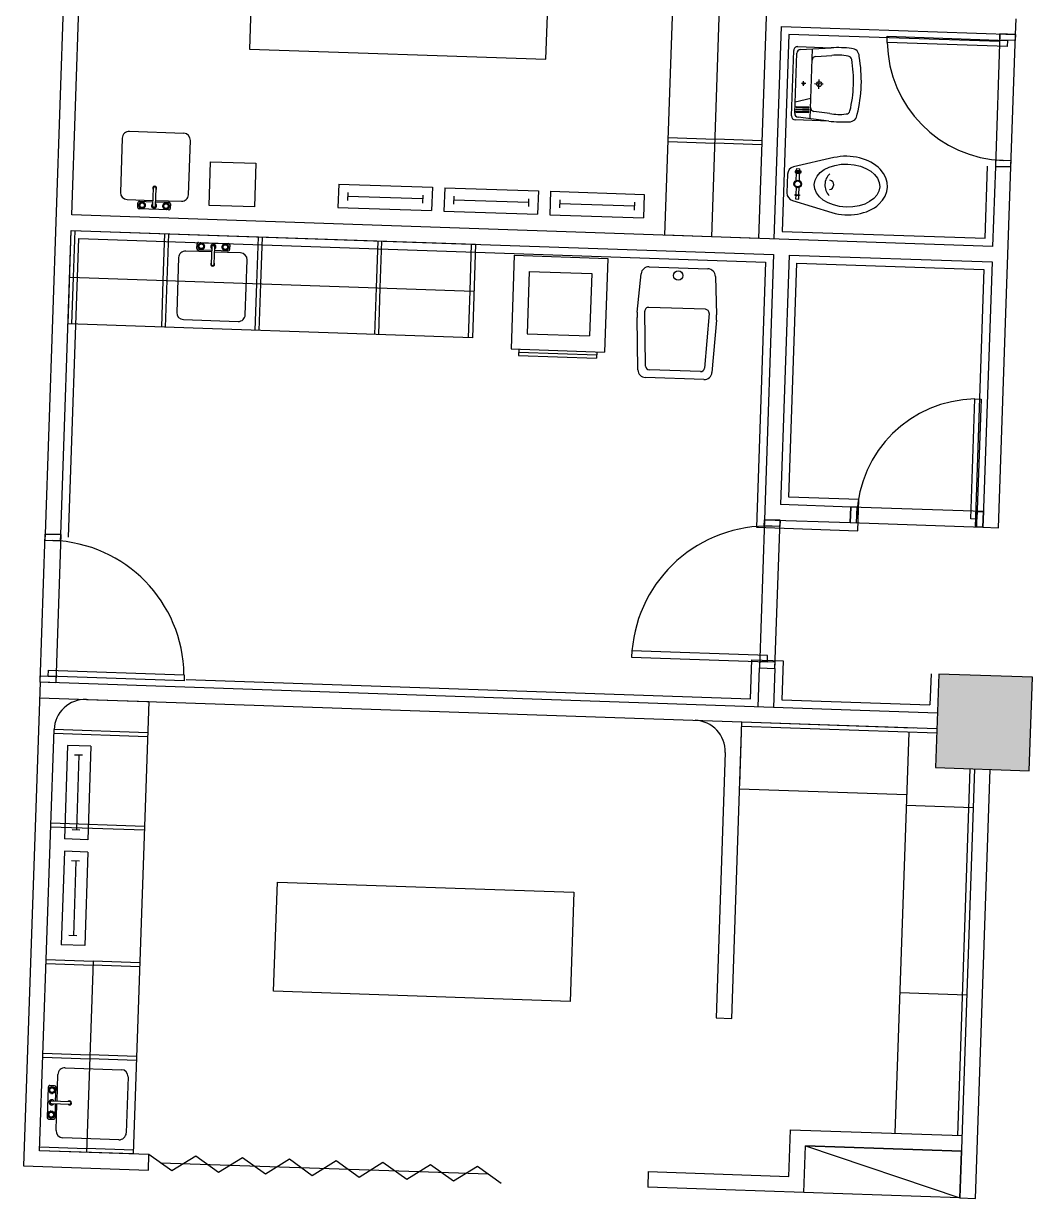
# Model space of a CAD drawing. Extents: x -28 to 149, y -33 to 76.
# Drawn here: x 102.97 to 109.43, y 25.27 to 32.8 of the extents above; entities that cross this region are included whole.
import ezdxf

# ---------------------------------------------------------------- set-up
doc = ezdxf.new("R2010")
doc.units = 0
doc.layers.add('arq-proyección edificios anexos', color=250, linetype='Continuous')

# ---------------------------------------------------------------- blocks, each defined once
blk = doc.blocks.new('Torre Sur')
blk.add_hatch(color=256).paths.add_polyline_path([(34.3444, 29.8388), (33.7448, 29.8594), (33.7242, 29.2597), (34.3238, 29.2391)])
for p, q in [((31.9902, 32.6712), (32.0872, 35.4946)), ((32.6869, 35.474), (32.5899, 32.6506)), ((32.2901, 32.6609), (32.381, 35.3094)), ((32.6808, 35.2991), (32.5899, 32.6506)), ((29.3553, 34.6127), (29.3296, 33.8631)), ((31.2285, 33.7979), (31.2542, 34.5475)), ((28.1492, 34.4541), (28.0222, 30.7563)), ((28.1925, 32.8017), (28.2491, 34.4507)), ((34.2357, 33.9574), (34.2391, 34.0574)), ((32.6898, 32.6472), (32.7366, 34.0089)), ((32.7366, 34.0089), (34.2357, 33.9574)), ((32.7848, 33.9572), (32.7415, 32.6955)), ((34.1341, 33.9109), (32.7848, 33.9572)), ((34.1358, 33.9608), (34.1066, 33.1114)), ((34.1344, 33.9209), (34.1358, 33.9608)), ((34.2357, 33.9574), (34.1358, 33.9608)), ((34.1358, 33.9608), (34.2357, 33.9574)), ((34.2065, 33.1079), (34.2357, 33.9574)), ((34.2357, 33.9574), (34.2343, 33.9174)), ((32.8413, 33.8788), (33.0562, 33.8715)), ((33.4131, 33.9055), (33.4145, 33.9456)), ((34.183, 33.879), (33.4131, 33.9055)), ((33.4145, 33.9456), (34.1844, 33.9192)), ((34.2343, 33.9174), (34.1344, 33.9209)), ((34.1844, 33.9192), (34.183, 33.879)), ((29.3296, 33.8631), (31.2285, 33.7979)), ((32.8011, 33.435), (32.8155, 33.8547)), ((32.8217, 33.4521), (32.8349, 33.8362)), ((32.8584, 33.8603), (33.0562, 33.8715)), ((32.9205, 33.4168), (32.9359, 33.8647)), ((32.957, 33.8158), (33.059, 33.8215)), ((32.8777, 33.6274), (32.8787, 33.6574)), ((32.9771, 33.609), (32.9792, 33.669)), ((32.8932, 33.6419), (32.8643, 33.6429)), ((33.0049, 33.6381), (32.9482, 33.64)), ((32.8242, 33.5259), (32.925, 33.5483)), ((32.8294, 33.4601), (32.8296, 33.4651)), ((32.8294, 33.4601), (32.9119, 33.4573)), ((32.8296, 33.4651), (32.9121, 33.4623)), ((32.83, 33.4751), (32.8301, 33.4801)), ((32.83, 33.4751), (32.9124, 33.4723)), ((32.8301, 33.4801), (32.9126, 33.4773)), ((32.8305, 33.4901), (32.8306, 33.4951)), ((32.8305, 33.4901), (32.9129, 33.4873)), ((32.8306, 33.4951), (32.9131, 33.4923)), ((33.0401, 33.4017), (32.8435, 33.4264)), ((32.9119, 33.4573), (32.9121, 33.4623)), ((32.9124, 33.4723), (32.9126, 33.4773)), ((32.9129, 33.4873), (32.9131, 33.4923)), ((33.0463, 33.4513), (32.9449, 33.4641)), ((33.0401, 33.4017), (32.8252, 33.4091)), ((28.516, 33.2933), (28.5041, 32.9448)), ((28.9096, 33.3234), (28.5611, 33.3354)), ((28.9397, 32.9299), (28.9516, 33.2784)), ((32.0117, 33.2959), (32.3115, 33.2856)), ((32.6113, 33.2753), (32.3115, 33.2856)), ((32.0108, 33.2709), (32.3107, 33.2606)), ((32.6105, 33.2503), (32.3107, 33.2606)), ((29.072, 32.8617), (29.0817, 33.1414)), ((29.0817, 33.1414), (29.3713, 33.1315)), ((29.3713, 33.1315), (29.3617, 32.8517)), ((33.0725, 33.1678), (32.8147, 33.1085)), ((34.108, 33.1513), (34.1066, 33.1114)), ((34.2079, 33.1479), (34.108, 33.1513)), ((34.2065, 33.1079), (34.2079, 33.1479)), ((32.776, 33.0615), (32.7719, 32.9421)), ((32.824, 33.0817), (32.8237, 33.0735)), ((32.8237, 33.0735), (32.8633, 33.0721)), ((32.8636, 33.0803), (32.824, 33.0817)), ((32.8303, 33.0733), (32.8301, 33.0678)), ((32.8301, 33.0678), (32.8565, 33.0669)), ((32.8567, 33.0724), (32.8303, 33.0733)), ((32.8306, 33.0815), (32.8308, 33.0869)), ((32.857, 33.0806), (32.8306, 33.0815)), ((32.8308, 33.0869), (32.8572, 33.086)), ((32.8317, 33.0215), (32.8333, 33.0677)), ((32.8335, 33.0732), (32.8338, 33.0814)), ((32.834, 33.0868), (32.8344, 33.0974)), ((32.8344, 33.0974), (32.8543, 33.0967)), ((32.8517, 33.0208), (32.8533, 33.067)), ((32.8535, 33.0725), (32.8538, 33.0807)), ((32.854, 33.0861), (32.8543, 33.0967)), ((32.8565, 33.0669), (32.8567, 33.0724)), ((32.8572, 33.086), (32.857, 33.0806)), ((32.8633, 33.0721), (32.8636, 33.0803)), ((34.0408, 32.6508), (34.0566, 33.1131)), ((34.1066, 33.1114), (34.089, 32.5992)), ((34.2065, 33.1079), (34.1066, 33.1114)), ((34.1066, 33.1114), (34.2065, 33.1079)), ((34.1066, 33.1114), (34.2065, 33.1079)), ((34.1272, 30.7968), (34.2065, 33.1079)), ((28.7141, 32.9719), (28.7102, 32.8605)), ((29.9021, 32.9985), (29.897, 32.8486)), ((29.9021, 32.9985), (30.5017, 32.9779)), ((30.5017, 32.9779), (30.4966, 32.828)), ((30.5805, 32.9752), (30.5754, 32.8253)), ((30.5805, 32.9752), (31.1802, 32.9546)), ((32.8302, 32.9778), (32.8286, 32.9312)), ((32.8486, 32.9305), (32.8502, 32.9771)), ((28.5461, 32.8998), (28.7114, 32.8941)), ((28.7282, 32.8599), (28.732, 32.9713)), ((29.9608, 32.9445), (29.959, 32.8935)), ((29.96, 32.9215), (30.4387, 32.905)), ((30.4395, 32.9281), (30.4377, 32.8771)), ((30.6392, 32.9212), (30.6375, 32.8702)), ((30.6384, 32.8982), (31.1171, 32.8817)), ((31.1179, 32.9048), (31.1161, 32.8538)), ((31.1802, 32.9546), (31.175, 32.8047)), ((31.2589, 32.9519), (31.2538, 32.802)), ((31.2589, 32.9519), (31.8586, 32.9313)), ((31.3176, 32.8979), (31.3159, 32.8469)), ((31.8586, 32.9313), (31.8534, 32.7814)), ((32.8253, 32.9258), (32.8255, 32.9313)), ((32.8516, 32.9249), (32.8253, 32.9258)), ((32.8255, 32.9313), (32.8518, 32.9304)), ((32.8285, 32.9257), (32.8277, 32.903)), ((32.8277, 32.903), (32.8477, 32.9023)), ((32.8477, 32.9023), (32.8484, 32.925)), ((32.8518, 32.9304), (32.8516, 32.9249)), ((28.6147, 32.849), (28.6157, 32.8786)), ((28.8127, 32.8325), (28.6241, 32.8389)), ((28.6257, 32.888), (28.7111, 32.885)), ((28.729, 32.8844), (28.8144, 32.8815)), ((28.7293, 32.8935), (28.8946, 32.8878)), ((28.8238, 32.8714), (28.8227, 32.8419)), ((29.3617, 32.8517), (29.072, 32.8617)), ((29.897, 32.8486), (30.4966, 32.828)), ((30.5754, 32.8253), (31.175, 32.8047)), ((31.3168, 32.8749), (31.7955, 32.8584)), ((31.7963, 32.8815), (31.7945, 32.8305)), ((32.8073, 32.8926), (33.0605, 32.8155)), ((34.089, 32.5992), (28.1925, 32.8017)), ((31.2538, 32.802), (31.8534, 32.7814)), ((28.1221, 30.7529), (28.189, 32.7017)), ((28.1685, 32.1021), (28.189, 32.7017)), ((28.189, 32.7017), (32.6864, 32.5473)), ((28.189, 32.7017), (30.778, 32.6128)), ((28.2037, 32.401), (28.214, 32.7009)), ((28.7784, 32.3813), (28.7887, 32.6811)), ((28.8034, 32.3804), (28.8137, 32.6803)), ((32.5899, 32.6506), (31.9902, 32.6712)), ((32.7415, 32.6955), (34.0408, 32.6508)), ((28.1716, 30.737), (28.2373, 32.65)), ((28.2373, 32.65), (32.6347, 32.499)), ((28.9932, 32.5858), (28.9942, 32.6156)), ((29.0043, 32.6251), (29.1944, 32.6186)), ((29.0894, 32.5974), (29.0856, 32.4852)), ((29.1037, 32.4846), (29.1075, 32.5968)), ((29.2038, 32.6084), (29.2028, 32.5786)), ((29.378, 32.3607), (29.3883, 32.6605)), ((29.403, 32.3599), (29.4133, 32.6597)), ((30.143, 32.3344), (30.1533, 32.6343)), ((30.168, 32.3336), (30.1783, 32.6334)), ((30.7427, 32.3138), (30.753, 32.6137)), ((30.778, 32.6128), (30.7574, 32.0132)), ((28.8764, 32.5269), (28.8643, 32.1759)), ((29.0883, 32.5636), (28.9218, 32.5693)), ((29.0886, 32.5727), (29.0026, 32.5757)), ((29.2729, 32.5573), (29.1064, 32.563)), ((29.1927, 32.5692), (29.1067, 32.5721)), ((31.0257, 32.5421), (31.0051, 31.9425)), ((31.0257, 32.5421), (31.6253, 32.5215)), ((31.6253, 32.5215), (31.6047, 31.9219)), ((32.6864, 32.5473), (32.628, 30.8483)), ((32.7863, 32.5438), (32.7314, 30.9448)), ((32.7863, 32.5438), (34.0856, 32.4992)), ((29.3032, 32.1608), (29.3153, 32.5119)), ((31.8894, 32.4686), (32.2655, 32.4557)), ((32.6347, 32.499), (32.5764, 30.8)), ((32.7831, 30.993), (32.8346, 32.4921)), ((32.8346, 32.4921), (34.0339, 32.451)), ((34.0339, 32.451), (33.9773, 30.8019)), ((34.0856, 32.4992), (34.0272, 30.8002)), ((28.1788, 32.4019), (30.7677, 32.313)), ((28.1934, 32.1012), (28.2037, 32.401)), ((28.7681, 32.0815), (28.7784, 32.3813)), ((28.7931, 32.0806), (28.8034, 32.3804)), ((31.1222, 32.4388), (31.1085, 32.039)), ((31.1222, 32.4388), (31.5219, 32.425)), ((31.5219, 32.425), (31.5082, 32.0253)), ((31.8136, 32.1782), (31.838, 32.4235)), ((32.3137, 32.4072), (32.3211, 32.1607)), ((29.3677, 32.0609), (29.378, 32.3607)), ((29.3927, 32.06), (29.403, 32.3599)), ((30.1327, 32.0346), (30.143, 32.3344)), ((30.1577, 32.0338), (30.168, 32.3336)), ((30.7324, 32.014), (30.7427, 32.3138)), ((31.8175, 31.8082), (31.8122, 32.1439)), ((31.8671, 31.8327), (31.8616, 32.1831)), ((32.2496, 32.1961), (31.8875, 32.2085)), ((32.2736, 32.169), (32.2441, 31.8198)), ((30.7574, 32.0132), (28.1685, 32.1021)), ((28.9067, 32.1305), (29.2578, 32.1184)), ((32.3202, 32.1264), (32.2919, 31.7919)), ((31.1085, 32.039), (31.5082, 32.0253)), ((31.0051, 31.9425), (31.6047, 31.9219)), ((31.055, 31.9408), (31.0537, 31.9008)), ((31.0544, 31.9208), (31.5541, 31.9036)), ((31.5548, 31.9236), (31.5534, 31.8836)), ((31.0537, 31.9008), (31.5534, 31.8836)), ((32.2183, 31.7969), (31.8912, 31.8081)), ((32.2404, 31.7461), (31.8657, 31.759)), ((33.9488, 30.8529), (33.9753, 31.6228)), ((33.9753, 31.6228), (34.0154, 31.6214)), ((34.0154, 31.6214), (33.989, 30.8516)), ((33.1812, 30.9293), (32.7314, 30.9448)), ((33.2328, 30.9776), (32.7831, 30.993)), ((33.226, 30.7777), (33.2328, 30.9776)), ((33.1777, 30.8294), (33.1812, 30.9293)), ((33.1812, 30.9293), (33.1777, 30.8294)), ((33.1812, 30.9293), (33.1777, 30.8294)), ((34.0307, 30.9002), (33.1812, 30.9293)), ((33.2211, 30.928), (33.1812, 30.9293)), ((33.2177, 30.828), (33.2211, 30.928)), ((33.9872, 30.8016), (33.9907, 30.9015)), ((33.9907, 30.9015), (34.0307, 30.9002)), ((34.0272, 30.8002), (34.0307, 30.9002)), ((34.0307, 30.9002), (34.0272, 30.8002)), ((32.5764, 30.8), (33.226, 30.7777)), ((32.628, 30.8483), (32.5954, 29.8988)), ((32.6267, 30.8083), (32.628, 30.8483)), ((32.7266, 30.8049), (32.6267, 30.8083)), ((32.628, 30.8483), (33.1777, 30.8294)), ((32.728, 30.8448), (32.628, 30.8483)), ((32.628, 30.8483), (32.728, 30.8448)), ((32.6954, 29.8954), (32.728, 30.8448)), ((32.728, 30.8448), (32.7266, 30.8049)), ((33.1777, 30.8294), (34.0272, 30.8002)), ((33.1777, 30.8294), (33.2177, 30.828)), ((33.989, 30.8516), (33.9488, 30.8529)), ((34.0272, 30.8002), (33.9872, 30.8016)), ((34.0272, 30.8002), (34.1272, 30.7968)), ((27.9896, 29.8069), (28.0222, 30.7563)), ((28.0222, 30.7563), (28.0208, 30.7163)), ((28.0208, 30.7163), (28.1207, 30.7129)), ((28.0222, 30.7563), (28.1221, 30.7529)), ((28.0222, 30.7563), (28.1221, 30.7529)), ((28.1221, 30.7529), (28.0222, 30.7563)), ((28.1221, 30.7529), (28.0895, 29.8034)), ((28.1207, 30.7129), (28.1221, 30.7529)), ((31.7779, 30.0071), (31.7765, 29.967)), ((31.7765, 29.967), (32.6468, 29.9371)), ((32.6482, 29.9772), (31.7779, 30.0071)), ((32.6468, 29.9371), (32.6482, 29.9772)), ((28.0409, 29.8451), (28.0423, 29.8852)), ((28.0423, 29.8852), (28.9126, 29.8553)), ((32.5386, 29.7007), (32.5472, 29.9505)), ((32.5472, 29.9505), (32.7471, 29.9436)), ((32.5869, 29.649), (32.5954, 29.8988)), ((32.5968, 29.9388), (32.5954, 29.8988)), ((32.5954, 29.8988), (32.6954, 29.8954)), ((32.5954, 29.8988), (32.6954, 29.8954)), ((32.5954, 29.8988), (32.6954, 29.8954)), ((32.6968, 29.9354), (32.5968, 29.9388)), ((32.6954, 29.8954), (32.6868, 29.6455)), ((32.6954, 29.8954), (32.6968, 29.9354)), ((32.7471, 29.9436), (32.7385, 29.6938)), ((27.9896, 29.8069), (27.9909, 29.8468)), ((27.9909, 29.8468), (28.0909, 29.8434)), ((28.9112, 29.8152), (28.0409, 29.8451)), ((28.0909, 29.8434), (28.0895, 29.8034)), ((28.9126, 29.8553), (28.9112, 29.8152)), ((28.924, 29.8248), (32.5386, 29.7007)), ((33.6948, 29.8611), (33.6879, 29.6612)), ((33.7448, 29.8594), (33.7242, 29.2597)), ((34.3444, 29.8388), (33.7448, 29.8594)), ((34.3238, 29.2391), (34.3444, 29.8388)), ((27.9896, 29.8069), (27.8832, 26.7087)), ((33.7362, 29.6095), (27.9896, 29.8069)), ((28.0895, 29.8034), (27.9896, 29.8069)), ((28.0895, 29.8034), (27.9896, 29.8069)), ((27.9861, 29.7069), (33.7327, 29.5096)), ((28.286, 29.6966), (28.6857, 29.6829)), ((28.6857, 29.6829), (28.5862, 26.7846)), ((32.7385, 29.6938), (33.6879, 29.6612)), ((32.4183, 27.6536), (32.4835, 29.5525)), ((32.4698, 29.1527), (32.4835, 29.5525)), ((33.7317, 29.4796), (32.4825, 29.5225)), ((32.4835, 29.5525), (33.5828, 29.5147)), ((27.9865, 26.8052), (28.0792, 29.5036)), ((27.9865, 26.8052), (28.0792, 29.5036)), ((28.678, 29.458), (28.0784, 29.4786)), ((28.6789, 29.483), (28.0792, 29.5036)), ((33.5518, 29.4858), (33.4636, 26.9173)), ((28.1653, 29.4026), (28.1447, 28.803)), ((28.3152, 29.3975), (28.1653, 29.4026)), ((28.3152, 29.3975), (28.2946, 28.7978)), ((28.2612, 29.3388), (28.2102, 29.3405)), ((28.2382, 29.3396), (28.2217, 28.8609)), ((32.3767, 29.356), (32.3183, 27.657)), ((33.7242, 29.2597), (34.3238, 29.2391)), ((33.944, 29.2522), (33.8634, 26.9035)), ((33.974, 29.2511), (33.8796, 26.5027)), ((33.9796, 26.4993), (34.074, 29.2477)), ((33.5381, 29.086), (32.4687, 29.1227)), ((33.5358, 29.0183), (33.9655, 29.0035)), ((28.6574, 28.8584), (28.0578, 28.879)), ((28.6583, 28.8834), (28.0586, 28.904)), ((28.2448, 28.8601), (28.1938, 28.8619)), ((28.2946, 28.7978), (28.1447, 28.803)), ((28.1459, 28.7241), (28.1253, 28.1244)), ((28.2958, 28.7189), (28.1459, 28.7241)), ((28.2958, 28.7189), (28.2752, 28.1193)), ((28.2419, 28.6602), (28.1908, 28.662)), ((28.2188, 28.661), (28.2023, 28.1824)), ((29.4847, 27.827), (29.5087, 28.5266)), ((29.5087, 28.5266), (31.4076, 28.4614)), ((31.4076, 28.4614), (31.3836, 27.7618)), ((28.2254, 28.1816), (28.1744, 28.1833)), ((28.2752, 28.1193), (28.1253, 28.1244)), ((28.0277, 28.0045), (28.3276, 27.9942)), ((28.0286, 28.0295), (28.3284, 28.0192)), ((28.3284, 28.0192), (28.2864, 26.7949)), ((28.6282, 28.0089), (28.3284, 28.0192)), ((28.6274, 27.9839), (28.3276, 27.9942)), ((31.3836, 27.7618), (29.4847, 27.827)), ((33.4946, 27.819), (33.9243, 27.8042)), ((32.3183, 27.657), (32.4183, 27.6536)), ((28.0071, 27.4048), (28.307, 27.3945)), ((28.008, 27.4298), (28.3078, 27.4195)), ((28.6076, 27.4092), (28.3078, 27.4195)), ((28.1505, 27.3371), (28.5098, 27.3247)), ((28.6068, 27.3842), (28.307, 27.3945)), ((28.0982, 27.1233), (28.104, 27.2937)), ((28.5531, 27.2783), (28.5408, 26.919)), ((28.0413, 27.2133), (28.0346, 27.0189)), ((28.0821, 27.222), (28.0517, 27.223)), ((28.0888, 27.1236), (28.0918, 27.2116)), ((28.1777, 27.102), (28.0629, 27.106)), ((28.0635, 27.1245), (28.1784, 27.1206)), ((28.0852, 27.0171), (28.0882, 27.1051)), ((28.0917, 26.9344), (28.0975, 27.1048)), ((28.0443, 27.0085), (28.0748, 27.0075)), ((28.4943, 26.8756), (28.135, 26.888)), ((32.7837, 26.6404), (32.794, 26.9403)), ((32.794, 26.9403), (33.8934, 26.9025)), ((28.6861, 26.7812), (27.9865, 26.8052)), ((28.5862, 26.7846), (27.9865, 26.8052)), ((27.9874, 26.8302), (28.2872, 26.8199)), ((28.587, 26.8096), (28.2872, 26.8199)), ((32.8802, 26.5371), (32.8905, 26.8369)), ((32.8802, 26.5371), (32.8905, 26.8369)), ((32.8905, 26.8369), (33.8899, 26.8026)), ((33.8899, 26.8026), (32.8905, 26.8369)), ((32.8905, 26.8369), (33.8796, 26.5027)), ((33.8899, 26.8026), (33.8796, 26.5027)), ((33.8796, 26.5027), (33.8899, 26.8026)), ((28.6827, 26.6812), (28.6861, 26.7812)), ((28.8326, 26.6761), (28.6861, 26.7812)), ((28.7594, 26.7286), (30.8581, 26.6565)), ((28.986, 26.7709), (28.8326, 26.6761)), ((29.1324, 26.6658), (28.986, 26.7709)), ((29.2858, 26.7606), (29.1324, 26.6658)), ((29.4323, 26.6555), (29.2858, 26.7606)), ((29.5856, 26.7503), (29.4323, 26.6555)), ((29.7321, 26.6452), (29.5856, 26.7503)), ((29.8854, 26.74), (29.7321, 26.6452)), ((30.0319, 26.6349), (29.8854, 26.74)), ((30.1852, 26.7297), (30.0319, 26.6349)), ((30.3371, 26.6207), (30.1852, 26.7297)), ((27.8832, 26.7087), (28.6827, 26.6812)), ((30.4904, 26.7155), (30.3371, 26.6207)), ((30.6369, 26.6104), (30.4904, 26.7155)), ((30.7903, 26.7052), (30.6369, 26.6104)), ((30.9421, 26.5963), (30.7903, 26.7052)), ((31.8842, 26.6713), (31.8808, 26.5714)), ((31.8842, 26.6713), (32.7837, 26.6404)), ((32.8802, 26.5371), (31.8808, 26.5714)), ((33.8796, 26.5027), (32.8802, 26.5371)), ((33.8796, 26.5027), (33.9796, 26.4993))]:
    blk.add_line(p, q)
for centre, radius in [((32.8782, 33.6424), 0.00666), ((32.9782, 33.639), 0.0162), ((32.841, 32.9993), 0.024), ((32.841, 32.9993), 0.019), ((28.6428, 32.8628), 0.0169), ((28.6428, 32.8628), 0.0147), ((28.7957, 32.8576), 0.0169), ((28.7957, 32.8576), 0.0147), ((29.0215, 32.5998), 0.017), ((29.0215, 32.5998), 0.0148), ((29.1755, 32.5945), 0.017), ((29.1755, 32.5945), 0.0148), ((32.0757, 32.4122), 0.03), ((28.0659, 27.1941), 0.0174), ((28.0659, 27.1941), 0.0151), ((28.0605, 27.0364), 0.0174), ((28.0605, 27.0364), 0.0151)]:
    blk.add_circle(centre, radius)
for centre, radius, start, end in [((32.8405, 33.8538), 0.025, 88.03302, 178.03302), ((34.1844, 33.9192), 0.77, 181.02092, 268.03302), ((32.8598, 33.8353), 0.025, 93.22745, 178.03302), ((32.9584, 33.7908), 0.025, 93.22745, 178.03302), ((33.0941, 33.0804), 0.792, 83.32542, 92.74062), ((33.1011, 33.5453), 0.2794, 77.18188, 98.65816), ((33.1622, 33.7928), 0.025, 9.70869, 88.03302), ((33.1844, 33.817), 0.05, 358.03302, 88.03302), ((32.3829, 33.6594), 0.8656, 358.03302, 10.37337), ((32.3829, 33.6594), 0.8156, 358.03302, 9.70869), ((32.3829, 33.6594), 0.8156, 346.35734, 358.03302), ((32.3829, 33.6594), 0.8656, 345.69267, 358.03302), ((32.8261, 33.4341), 0.025, 178.03302, 268.03302), ((32.8467, 33.4512), 0.025, 178.03302, 262.83859), ((32.948, 33.4889), 0.025, 178.03302, 262.83859), ((33.1072, 33.724), 0.2794, 257.40788, 278.88416), ((33.1512, 33.473), 0.025, 268.03302, 346.35734), ((33.1717, 33.4472), 0.05, 268.03302, 358.03302), ((33.1321, 34.1884), 0.792, 263.32542, 272.74062), ((28.5596, 33.2918), 0.0436, 88.03302, 178.03302), ((28.9081, 33.2799), 0.0436, 358.03302, 88.03302), ((32.8259, 33.0597), 0.05, 102.95239, 178.03302), ((33.1126, 32.9926), 0.0974, 132.26942, 223.79661), ((28.723, 32.9716), 0.0127, 312.95437, 223.11167), ((28.723, 32.9716), 0.00899, 358.03302, 178.03302), ((33.0401, 32.9937), 0.0312, 279.14907, 76.92901), ((28.5476, 32.9433), 0.0436, 178.03302, 268.03302), ((28.8961, 32.9314), 0.0436, 268.03302, 358.03302), ((32.8218, 32.9404), 0.05, 178.03302, 253.07342), ((28.6244, 32.8487), 0.00974, 178.03302, 268.03302), ((28.6254, 32.8782), 0.00974, 88.03302, 178.03302), ((28.6223, 32.8592), 0.000974, 131.74581, 190.19635), ((28.6428, 32.8628), 0.0218, 190.19635, 195.86969), ((28.6226, 32.8679), 0.000974, 165.86969, 224.32023), ((28.6428, 32.8628), 0.0218, 160.19635, 165.86969), ((28.6183, 32.8637), 0.00509, 311.74581, 44.32023), ((28.6228, 32.8572), 0.000974, 195.86969, 254.32023), ((28.6232, 32.8699), 0.000974, 101.74581, 160.19635), ((28.6211, 32.8513), 0.00509, 341.74581, 74.32023), ((28.622, 32.8758), 0.00509, 281.74581, 14.32023), ((28.6269, 32.8494), 0.000974, 161.74581, 220.19635), ((28.6428, 32.8628), 0.0218, 220.19635, 225.86969), ((28.6278, 32.8773), 0.000974, 135.86969, 194.32023), ((28.6428, 32.8628), 0.0218, 130.19635, 135.86969), ((28.6283, 32.8479), 0.000974, 225.86969, 284.32023), ((28.6298, 32.8421), 0.00509, 11.74581, 104.32023), ((28.6293, 32.8787), 0.000974, 71.74581, 130.19635), ((28.6312, 32.8845), 0.00509, 251.74581, 344.32023), ((28.6357, 32.8433), 0.000974, 191.74581, 250.19635), ((28.6428, 32.8628), 0.0218, 250.19635, 255.86969), ((28.6371, 32.8828), 0.000974, 105.86969, 164.32023), ((28.6428, 32.8628), 0.0218, 100.19635, 105.86969), ((28.6377, 32.8427), 0.000974, 255.86969, 314.32023), ((28.6419, 32.8383), 0.00509, 41.74581, 134.32023), ((28.6391, 32.8833), 0.000974, 41.74581, 100.19635), ((28.6436, 32.8873), 0.00509, 221.74581, 314.32023), ((28.6464, 32.8424), 0.000974, 221.74581, 280.19635), ((28.6428, 32.8628), 0.0218, 280.19635, 285.86969), ((28.6478, 32.883), 0.000974, 75.86969, 134.32023), ((28.6428, 32.8628), 0.0218, 70.19635, 75.86969), ((28.6484, 32.8428), 0.000974, 285.86969, 344.32023), ((28.6543, 32.8412), 0.00509, 71.74581, 164.32023), ((28.6498, 32.8824), 0.000974, 11.74581, 70.19635), ((28.6557, 32.8836), 0.00509, 191.74581, 284.32023), ((28.6562, 32.847), 0.000974, 251.74581, 310.19635), ((28.6428, 32.8628), 0.0218, 310.19635, 315.86969), ((28.6572, 32.8778), 0.000974, 45.86969, 104.32023), ((28.6428, 32.8628), 0.0218, 40.19635, 45.86969), ((28.6577, 32.8484), 0.000974, 315.86969, 14.32023), ((28.6636, 32.8499), 0.00509, 101.74581, 194.32023), ((28.6644, 32.8744), 0.00509, 161.74581, 254.32023), ((28.6586, 32.8763), 0.000974, 341.74581, 40.19635), ((28.6673, 32.862), 0.00509, 131.74581, 224.32023), ((28.6623, 32.8558), 0.000974, 281.74581, 340.19635), ((28.6628, 32.8685), 0.000974, 15.86969, 74.32023), ((28.6428, 32.8628), 0.0218, 340.19635, 345.86969), ((28.6629, 32.8578), 0.000974, 345.86969, 44.32023), ((28.6428, 32.8628), 0.0218, 10.19635, 15.86969), ((28.6632, 32.8665), 0.000974, 311.74581, 10.19635), ((28.7192, 32.8602), 0.0165, 121.13802, 54.92802), ((28.7192, 32.8602), 0.00899, 178.03302, 358.03302), ((28.7752, 32.8539), 0.000974, 131.74581, 190.19635), ((28.7957, 32.8576), 0.0218, 190.19635, 195.86969), ((28.7755, 32.8627), 0.000974, 165.86969, 224.32023), ((28.7712, 32.8584), 0.00509, 311.74581, 44.32023), ((28.7957, 32.8576), 0.0218, 160.19635, 165.86969), ((28.7757, 32.8519), 0.000974, 195.86969, 254.32023), ((28.7761, 32.8646), 0.000974, 101.74581, 160.19635), ((28.774, 32.8461), 0.00509, 341.74581, 74.32023), ((28.7749, 32.8706), 0.00509, 281.74581, 14.32023), ((28.7798, 32.8442), 0.000974, 161.74581, 220.19635), ((28.7957, 32.8576), 0.0218, 220.19635, 225.86969), ((28.7807, 32.8721), 0.000974, 135.86969, 194.32023), ((28.7957, 32.8576), 0.0218, 130.19635, 135.86969), ((28.7812, 32.8427), 0.000974, 225.86969, 284.32023), ((28.7827, 32.8368), 0.00509, 11.74581, 104.32023), ((28.7822, 32.8735), 0.000974, 71.74581, 130.19635), ((28.7841, 32.8792), 0.00509, 251.74581, 344.32023), ((28.7886, 32.838), 0.000974, 191.74581, 250.19635), ((28.7957, 32.8576), 0.0218, 250.19635, 255.86969), ((28.79, 32.8776), 0.000974, 105.86969, 164.32023), ((28.7957, 32.8576), 0.0218, 100.19635, 105.86969), ((28.7906, 32.8374), 0.000974, 255.86969, 314.32023), ((28.7948, 32.8331), 0.00509, 41.74581, 134.32023), ((28.792, 32.878), 0.000974, 41.74581, 100.19635), ((28.7965, 32.8821), 0.00509, 221.74581, 314.32023), ((28.7993, 32.8371), 0.000974, 221.74581, 280.19635), ((28.7957, 32.8576), 0.0218, 280.19635, 285.86969), ((28.8007, 32.8777), 0.000974, 75.86969, 134.32023), ((28.7957, 32.8576), 0.0218, 70.19635, 75.86969), ((28.8013, 32.8376), 0.000974, 285.86969, 344.32023), ((28.8072, 32.836), 0.00509, 71.74581, 164.32023), ((28.8027, 32.8771), 0.000974, 11.74581, 70.19635), ((28.8086, 32.8784), 0.00509, 191.74581, 284.32023), ((28.8091, 32.8417), 0.000974, 251.74581, 310.19635), ((28.7957, 32.8576), 0.0218, 310.19635, 315.86969), ((28.8101, 32.8725), 0.000974, 45.86969, 104.32023), ((28.7957, 32.8576), 0.0218, 40.19635, 45.86969), ((28.8106, 32.8431), 0.000974, 315.86969, 14.32023), ((28.8164, 32.8446), 0.00509, 101.74581, 194.32023), ((28.8173, 32.8691), 0.00509, 161.74581, 254.32023), ((28.8115, 32.871), 0.000974, 341.74581, 40.19635), ((28.813, 32.8422), 0.00974, 268.03302, 358.03302), ((28.814, 32.8718), 0.00974, 358.03302, 88.03302), ((28.8201, 32.8567), 0.00509, 131.74581, 224.32023), ((28.8152, 32.8505), 0.000974, 281.74581, 340.19635), ((28.8156, 32.8633), 0.000974, 15.86969, 74.32023), ((28.7957, 32.8576), 0.0218, 340.19635, 345.86969), ((28.8158, 32.8525), 0.000974, 345.86969, 44.32023), ((28.7957, 32.8576), 0.0218, 10.19635, 15.86969), ((28.8161, 32.8613), 0.000974, 311.74581, 10.19635), ((29.004, 32.6153), 0.00981, 88.03302, 178.03302), ((29.0009, 32.5961), 0.000981, 131.74581, 190.19635), ((29.0215, 32.5998), 0.0219, 190.19635, 195.86969), ((29.0215, 32.5998), 0.0219, 160.19635, 165.86969), ((29.0012, 32.6049), 0.000981, 165.86969, 224.32023), ((28.9968, 32.6006), 0.00512, 311.74581, 44.32023), ((29.0018, 32.6069), 0.000981, 101.74581, 160.19635), ((29.0005, 32.6128), 0.00512, 281.74581, 14.32023), ((29.0064, 32.6144), 0.000981, 135.86969, 194.32023), ((29.0215, 32.5998), 0.0219, 130.19635, 135.86969), ((29.008, 32.6158), 0.000981, 71.74581, 130.19635), ((29.0099, 32.6216), 0.00512, 251.74581, 344.32023), ((29.0158, 32.6199), 0.000981, 105.86969, 164.32023), ((29.0215, 32.5998), 0.0219, 100.19635, 105.86969), ((29.0178, 32.6204), 0.000981, 41.74581, 100.19635), ((29.0223, 32.6245), 0.00512, 221.74581, 314.32023), ((29.0266, 32.6201), 0.000981, 75.86969, 134.32023), ((29.0215, 32.5998), 0.0219, 70.19635, 75.86969), ((29.0286, 32.6195), 0.000981, 11.74581, 70.19635), ((29.0345, 32.6207), 0.00512, 191.74581, 284.32023), ((29.0361, 32.6148), 0.000981, 45.86969, 104.32023), ((29.0215, 32.5998), 0.0219, 40.19635, 45.86969), ((29.0433, 32.6114), 0.00512, 161.74581, 254.32023), ((29.0375, 32.6133), 0.000981, 341.74581, 40.19635), ((29.0462, 32.5989), 0.00512, 131.74581, 224.32023), ((29.0416, 32.6055), 0.000981, 15.86969, 74.32023), ((29.0418, 32.5947), 0.000981, 345.86969, 44.32023), ((29.0215, 32.5998), 0.0219, 10.19635, 15.86969), ((29.0421, 32.6035), 0.000981, 311.74581, 10.19635), ((29.0985, 32.5971), 0.0166, 301.13802, 234.92802), ((29.0985, 32.5971), 0.00906, 358.03302, 178.03302), ((29.1552, 32.5996), 0.000981, 165.86969, 224.32023), ((29.1508, 32.5953), 0.00512, 311.74581, 44.32023), ((29.1755, 32.5945), 0.0219, 160.19635, 165.86969), ((29.1558, 32.6016), 0.000981, 101.74581, 160.19635), ((29.1546, 32.6076), 0.00512, 281.74581, 14.32023), ((29.1605, 32.6091), 0.000981, 135.86969, 194.32023), ((29.1755, 32.5945), 0.0219, 130.19635, 135.86969), ((29.162, 32.6105), 0.000981, 71.74581, 130.19635), ((29.1639, 32.6163), 0.00512, 251.74581, 344.32023), ((29.1698, 32.6146), 0.000981, 105.86969, 164.32023), ((29.1755, 32.5945), 0.0219, 100.19635, 105.86969), ((29.1718, 32.6151), 0.000981, 41.74581, 100.19635), ((29.1764, 32.6192), 0.00512, 221.74581, 314.32023), ((29.1806, 32.6148), 0.000981, 75.86969, 134.32023), ((29.1755, 32.5945), 0.0219, 70.19635, 75.86969), ((29.1826, 32.6142), 0.000981, 11.74581, 70.19635), ((29.1886, 32.6154), 0.00512, 191.74581, 284.32023), ((29.1901, 32.6095), 0.000981, 45.86969, 104.32023), ((29.1755, 32.5945), 0.0219, 40.19635, 45.86969), ((29.1973, 32.6061), 0.00512, 161.74581, 254.32023), ((29.1915, 32.608), 0.000981, 341.74581, 40.19635), ((29.194, 32.6088), 0.00981, 358.03302, 88.03302), ((29.2002, 32.5936), 0.00512, 131.74581, 224.32023), ((29.1957, 32.6002), 0.000981, 15.86969, 74.32023), ((29.1755, 32.5945), 0.0219, 10.19635, 15.86969), ((29.1961, 32.5982), 0.000981, 311.74581, 10.19635), ((28.9203, 32.5254), 0.0439, 88.03302, 178.03302), ((29.003, 32.5855), 0.00981, 178.03302, 268.03302), ((29.0013, 32.594), 0.000981, 195.86969, 254.32023), ((28.9997, 32.5882), 0.00512, 341.74581, 74.32023), ((29.0055, 32.5863), 0.000981, 161.74581, 220.19635), ((29.0215, 32.5998), 0.0219, 220.19635, 225.86969), ((29.0069, 32.5847), 0.000981, 225.86969, 284.32023), ((29.0084, 32.5788), 0.00512, 11.74581, 104.32023), ((29.0144, 32.5801), 0.000981, 191.74581, 250.19635), ((29.0215, 32.5998), 0.0219, 250.19635, 255.86969), ((29.0164, 32.5795), 0.000981, 255.86969, 314.32023), ((29.0206, 32.5751), 0.00512, 41.74581, 134.32023), ((29.0252, 32.5792), 0.000981, 221.74581, 280.19635), ((29.0215, 32.5998), 0.0219, 280.19635, 285.86969), ((29.0272, 32.5796), 0.000981, 285.86969, 344.32023), ((29.0331, 32.578), 0.00512, 71.74581, 164.32023), ((29.035, 32.5838), 0.000981, 251.74581, 310.19635), ((29.0215, 32.5998), 0.0219, 310.19635, 315.86969), ((29.0365, 32.5852), 0.000981, 315.86969, 14.32023), ((29.0424, 32.5867), 0.00512, 101.74581, 194.32023), ((29.0412, 32.5927), 0.000981, 281.74581, 340.19635), ((29.0215, 32.5998), 0.0219, 340.19635, 345.86969), ((29.1549, 32.5908), 0.000981, 131.74581, 190.19635), ((29.1755, 32.5945), 0.0219, 190.19635, 195.86969), ((29.1554, 32.5888), 0.000981, 195.86969, 254.32023), ((29.1537, 32.5829), 0.00512, 341.74581, 74.32023), ((29.1595, 32.581), 0.000981, 161.74581, 220.19635), ((29.1755, 32.5945), 0.0219, 220.19635, 225.86969), ((29.1609, 32.5795), 0.000981, 225.86969, 284.32023), ((29.1624, 32.5735), 0.00512, 11.74581, 104.32023), ((29.1684, 32.5748), 0.000981, 191.74581, 250.19635), ((29.1755, 32.5945), 0.0219, 250.19635, 255.86969), ((29.1704, 32.5742), 0.000981, 255.86969, 314.32023), ((29.1747, 32.5698), 0.00512, 41.74581, 134.32023), ((29.1792, 32.5739), 0.000981, 221.74581, 280.19635), ((29.1755, 32.5945), 0.0219, 280.19635, 285.86969), ((29.1812, 32.5743), 0.000981, 285.86969, 344.32023), ((29.1871, 32.5727), 0.00512, 71.74581, 164.32023), ((29.189, 32.5785), 0.000981, 251.74581, 310.19635), ((29.1755, 32.5945), 0.0219, 310.19635, 315.86969), ((29.1905, 32.5799), 0.000981, 315.86969, 14.32023), ((29.1965, 32.5814), 0.00512, 101.74581, 194.32023), ((29.193, 32.579), 0.00981, 268.03302, 358.03302), ((29.1952, 32.5874), 0.000981, 281.74581, 340.19635), ((29.1755, 32.5945), 0.0219, 340.19635, 345.86969), ((29.1958, 32.5894), 0.000981, 345.86969, 44.32023), ((29.2714, 32.5134), 0.0439, 358.03302, 88.03302), ((29.0946, 32.4849), 0.0128, 132.95437, 43.11167), ((29.0946, 32.4849), 0.00906, 178.03302, 358.03302), ((31.8877, 32.4186), 0.05, 88.03302, 174.34163), ((32.2637, 32.4057), 0.05, 1.7244, 88.03302), ((28.9082, 32.1743), 0.0439, 178.03302, 268.03302), ((29.2593, 32.1623), 0.0439, 268.03302, 358.03302), ((32.1122, 32.1486), 0.3, 174.34163, 180.89542), ((31.8866, 32.1835), 0.025, 88.03302, 180.89542), ((32.2487, 32.1711), 0.025, 355.17061, 88.03302), ((32.0213, 32.1517), 0.3, 355.17061, 1.7244), ((31.8675, 31.809), 0.05, 180.89542, 268.03302), ((31.8921, 31.8331), 0.025, 180.89542, 268.03302), ((32.2192, 31.8219), 0.025, 268.03302, 355.17061), ((32.2421, 31.7961), 0.05, 268.03302, 355.17061), ((33.989, 30.8516), 0.77, 91.02092, 178.03302), ((32.6468, 29.9371), 0.87, 88.03302, 175.38882), ((28.0409, 29.8451), 0.87, 0.67722, 88.03302), ((28.2791, 29.4967), 0.2, 88.03302, 178.03302), ((28.2791, 29.4967), 0.2, 88.03302, 178.03302), ((32.1768, 29.3629), 0.2, 358.03302, 88.03302), ((28.1489, 27.2922), 0.0449, 88.03302, 178.03302), ((28.5082, 27.2798), 0.0449, 358.03302, 88.03302), ((28.0513, 27.213), 0.01, 88.03302, 178.03302), ((28.0448, 27.1903), 0.001, 131.74581, 190.19635), ((28.0659, 27.1941), 0.0224, 190.19635, 195.86969), ((28.0452, 27.1993), 0.001, 165.86969, 224.32023), ((28.0659, 27.1941), 0.0224, 160.19635, 165.86969), ((28.0407, 27.1949), 0.00524, 311.74581, 44.32023), ((28.0453, 27.1882), 0.001, 195.86969, 254.32023), ((28.0458, 27.2013), 0.001, 101.74581, 160.19635), ((28.0436, 27.1822), 0.00524, 341.74581, 74.32023), ((28.0445, 27.2074), 0.00524, 281.74581, 14.32023), ((28.0496, 27.1802), 0.001, 161.74581, 220.19635), ((28.0659, 27.1941), 0.0224, 220.19635, 225.86969), ((28.0506, 27.209), 0.001, 135.86969, 194.32023), ((28.0659, 27.1941), 0.0224, 130.19635, 135.86969), ((28.051, 27.1787), 0.001, 225.86969, 284.32023), ((28.0526, 27.1726), 0.00524, 11.74581, 104.32023), ((28.0521, 27.2104), 0.001, 71.74581, 130.19635), ((28.0541, 27.2164), 0.00524, 251.74581, 344.32023), ((28.0601, 27.2147), 0.001, 105.86969, 164.32023), ((28.0659, 27.1941), 0.0224, 100.19635, 105.86969), ((28.0621, 27.2152), 0.001, 41.74581, 100.19635), ((28.0668, 27.2193), 0.00524, 221.74581, 314.32023), ((28.0712, 27.2148), 0.001, 75.86969, 134.32023), ((28.0659, 27.1941), 0.0224, 70.19635, 75.86969), ((28.0778, 27.1718), 0.00524, 71.74581, 164.32023), ((28.0732, 27.2142), 0.001, 11.74581, 70.19635), ((28.0793, 27.2155), 0.00524, 191.74581, 284.32023), ((28.0798, 27.1777), 0.001, 251.74581, 310.19635), ((28.0659, 27.1941), 0.0224, 310.19635, 315.86969), ((28.0809, 27.2094), 0.001, 45.86969, 104.32023), ((28.0659, 27.1941), 0.0224, 40.19635, 45.86969), ((28.0813, 27.1791), 0.001, 315.86969, 14.32023), ((28.0818, 27.212), 0.01, 358.03302, 88.03302), ((28.0874, 27.1807), 0.00524, 101.74581, 194.32023), ((28.0882, 27.2059), 0.00524, 161.74581, 254.32023), ((28.0823, 27.2079), 0.001, 341.74581, 40.19635), ((28.0912, 27.1932), 0.00524, 131.74581, 224.32023), ((28.0861, 27.1868), 0.001, 281.74581, 340.19635), ((28.0865, 27.1999), 0.001, 15.86969, 74.32023), ((28.0659, 27.1941), 0.0224, 340.19635, 345.86969), ((28.0867, 27.1888), 0.001, 345.86969, 44.32023), ((28.0659, 27.1941), 0.0224, 10.19635, 15.86969), ((28.087, 27.1979), 0.001, 311.74581, 10.19635), ((28.0632, 27.1152), 0.017, 31.13802, 324.92802), ((28.0632, 27.1152), 0.00927, 88.03302, 268.03302), ((28.0587, 27.1739), 0.001, 191.74581, 250.19635), ((28.0659, 27.1941), 0.0224, 250.19635, 255.86969), ((28.0607, 27.1733), 0.001, 255.86969, 314.32023), ((28.0651, 27.1688), 0.00524, 41.74581, 134.32023), ((28.0697, 27.173), 0.001, 221.74581, 280.19635), ((28.0659, 27.1941), 0.0224, 280.19635, 285.86969), ((28.0718, 27.1734), 0.001, 285.86969, 344.32023), ((28.1781, 27.1113), 0.0131, 222.95437, 133.11167), ((28.1781, 27.1113), 0.00927, 268.03302, 88.03302), ((28.0394, 27.0326), 0.001, 131.74581, 190.19635), ((28.0605, 27.0364), 0.0224, 190.19635, 195.86969), ((28.0397, 27.0417), 0.001, 165.86969, 224.32023), ((28.0605, 27.0364), 0.0224, 160.19635, 165.86969), ((28.0353, 27.0373), 0.00524, 311.74581, 44.32023), ((28.0399, 27.0306), 0.001, 195.86969, 254.32023), ((28.0404, 27.0437), 0.001, 101.74581, 160.19635), ((28.0382, 27.0246), 0.00524, 341.74581, 74.32023), ((28.0391, 27.0498), 0.00524, 281.74581, 14.32023), ((28.0451, 27.0514), 0.001, 135.86969, 194.32023), ((28.0605, 27.0364), 0.0224, 130.19635, 135.86969), ((28.0467, 27.0528), 0.001, 71.74581, 130.19635), ((28.0486, 27.0587), 0.00524, 251.74581, 344.32023), ((28.0547, 27.057), 0.001, 105.86969, 164.32023), ((28.0605, 27.0364), 0.0224, 100.19635, 105.86969), ((28.0567, 27.0575), 0.001, 41.74581, 100.19635), ((28.0614, 27.0617), 0.00524, 221.74581, 314.32023), ((28.0658, 27.0572), 0.001, 75.86969, 134.32023), ((28.0605, 27.0364), 0.0224, 70.19635, 75.86969), ((28.0678, 27.0566), 0.001, 11.74581, 70.19635), ((28.0739, 27.0579), 0.00524, 191.74581, 284.32023), ((28.0754, 27.0518), 0.001, 45.86969, 104.32023), ((28.0605, 27.0364), 0.0224, 40.19635, 45.86969), ((28.082, 27.0231), 0.00524, 101.74581, 194.32023), ((28.0828, 27.0483), 0.00524, 161.74581, 254.32023), ((28.0769, 27.0503), 0.001, 341.74581, 40.19635), ((28.0858, 27.0356), 0.00524, 131.74581, 224.32023), ((28.0807, 27.0292), 0.001, 281.74581, 340.19635), ((28.0811, 27.0423), 0.001, 15.86969, 74.32023), ((28.0605, 27.0364), 0.0224, 340.19635, 345.86969), ((28.0813, 27.0312), 0.001, 345.86969, 44.32023), ((28.0605, 27.0364), 0.0224, 10.19635, 15.86969), ((28.0816, 27.0402), 0.001, 311.74581, 10.19635), ((28.0447, 27.0185), 0.01, 178.03302, 268.03302), ((28.0442, 27.0226), 0.001, 161.74581, 220.19635), ((28.0605, 27.0364), 0.0224, 220.19635, 225.86969), ((28.0456, 27.0211), 0.001, 225.86969, 284.32023), ((28.0471, 27.015), 0.00524, 11.74581, 104.32023), ((28.0533, 27.0163), 0.001, 191.74581, 250.19635), ((28.0605, 27.0364), 0.0224, 250.19635, 255.86969), ((28.0553, 27.0157), 0.001, 255.86969, 314.32023), ((28.0597, 27.0112), 0.00524, 41.74581, 134.32023), ((28.0643, 27.0153), 0.001, 221.74581, 280.19635), ((28.0605, 27.0364), 0.0224, 280.19635, 285.86969), ((28.0664, 27.0158), 0.001, 285.86969, 344.32023), ((28.0724, 27.0141), 0.00524, 71.74581, 164.32023), ((28.0744, 27.0201), 0.001, 251.74581, 310.19635), ((28.0751, 27.0175), 0.01, 268.03302, 358.03302), ((28.0605, 27.0364), 0.0224, 310.19635, 315.86969), ((28.0759, 27.0215), 0.001, 315.86969, 14.32023), ((28.1366, 26.9329), 0.0449, 178.03302, 268.03302), ((28.4959, 26.9205), 0.0449, 268.03302, 358.03302)]:
    blk.add_arc(centre, radius, start, end)
blk.add_ellipse((33.1565, 32.9885), major_axis=(0.2099, -0.0072), ratio=0.65625)
blk.add_ellipse((33.1566, 32.9885), major_axis=(0.2599, -0.009), ratio=0.722501, start_param=-1.924438, end_param=1.925078)

msp = doc.modelspace()

# ---------------------------------------------------------------- block references
at = {"layer": 'arq-proyección edificios anexos', "lineweight": 0}
msp.add_blockref('Torre Sur', (75.0825, -1.2279), dxfattribs=at)

doc.saveas('drawing.dxf')
